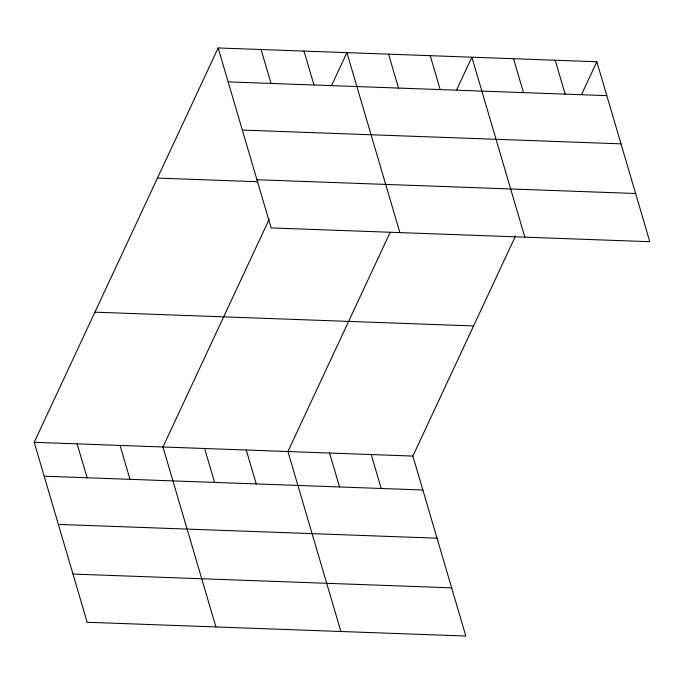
<?xml version="1.0" encoding="UTF-8"?>
<svg xmlns="http://www.w3.org/2000/svg" width="684" height="684" viewBox="0 0 684 684"><rect width="100%" height="100%" fill="white"/><g stroke="black" fill="none" stroke-linecap="round" stroke-linejoin="round"><path stroke-width="1.03" d="M515.574 235.92L412.871 456.074L465.838 636.043L87.167 622.26L34.2 442.3L218.162 47.957L596.833 61.74L649.8 241.7L271.129 227.926L218.162 47.957M269.222 219.171L162.946 446.985L215.913 626.946M331.731 85.175L346.908 52.642L399.875 232.611M390.171 232.338L287.913 451.534L340.88 631.494M456.698 89.724L471.874 57.191L524.842 237.151M581.656 94.272L596.833 61.74M228.14 81.875L606.819 95.649M242.324 130.071L621.004 143.845M256.945 179.73L635.616 193.504M157.457 178.088L257.945 181.747M94.905 312.169L473.576 325.943M34.2 442.3L412.871 456.074M44.178 476.209L422.857 489.992M58.362 524.406L437.042 538.188M72.983 574.064L451.654 587.847M555.177 60.218L565.164 94.135M513.53 58.704L523.508 92.622M430.219 55.678L440.197 89.587M388.563 54.156L398.541 88.074M303.995 51.086L313.973 84.996M261.074 49.522L271.061 83.431M371.215 454.561L381.202 488.47M329.568 453.047L339.546 486.957M246.257 450.012L256.235 483.93M204.602 448.499L214.579 482.408M120.033 445.421L130.011 479.339M77.112 443.865L87.099 477.774"/></g></svg>
